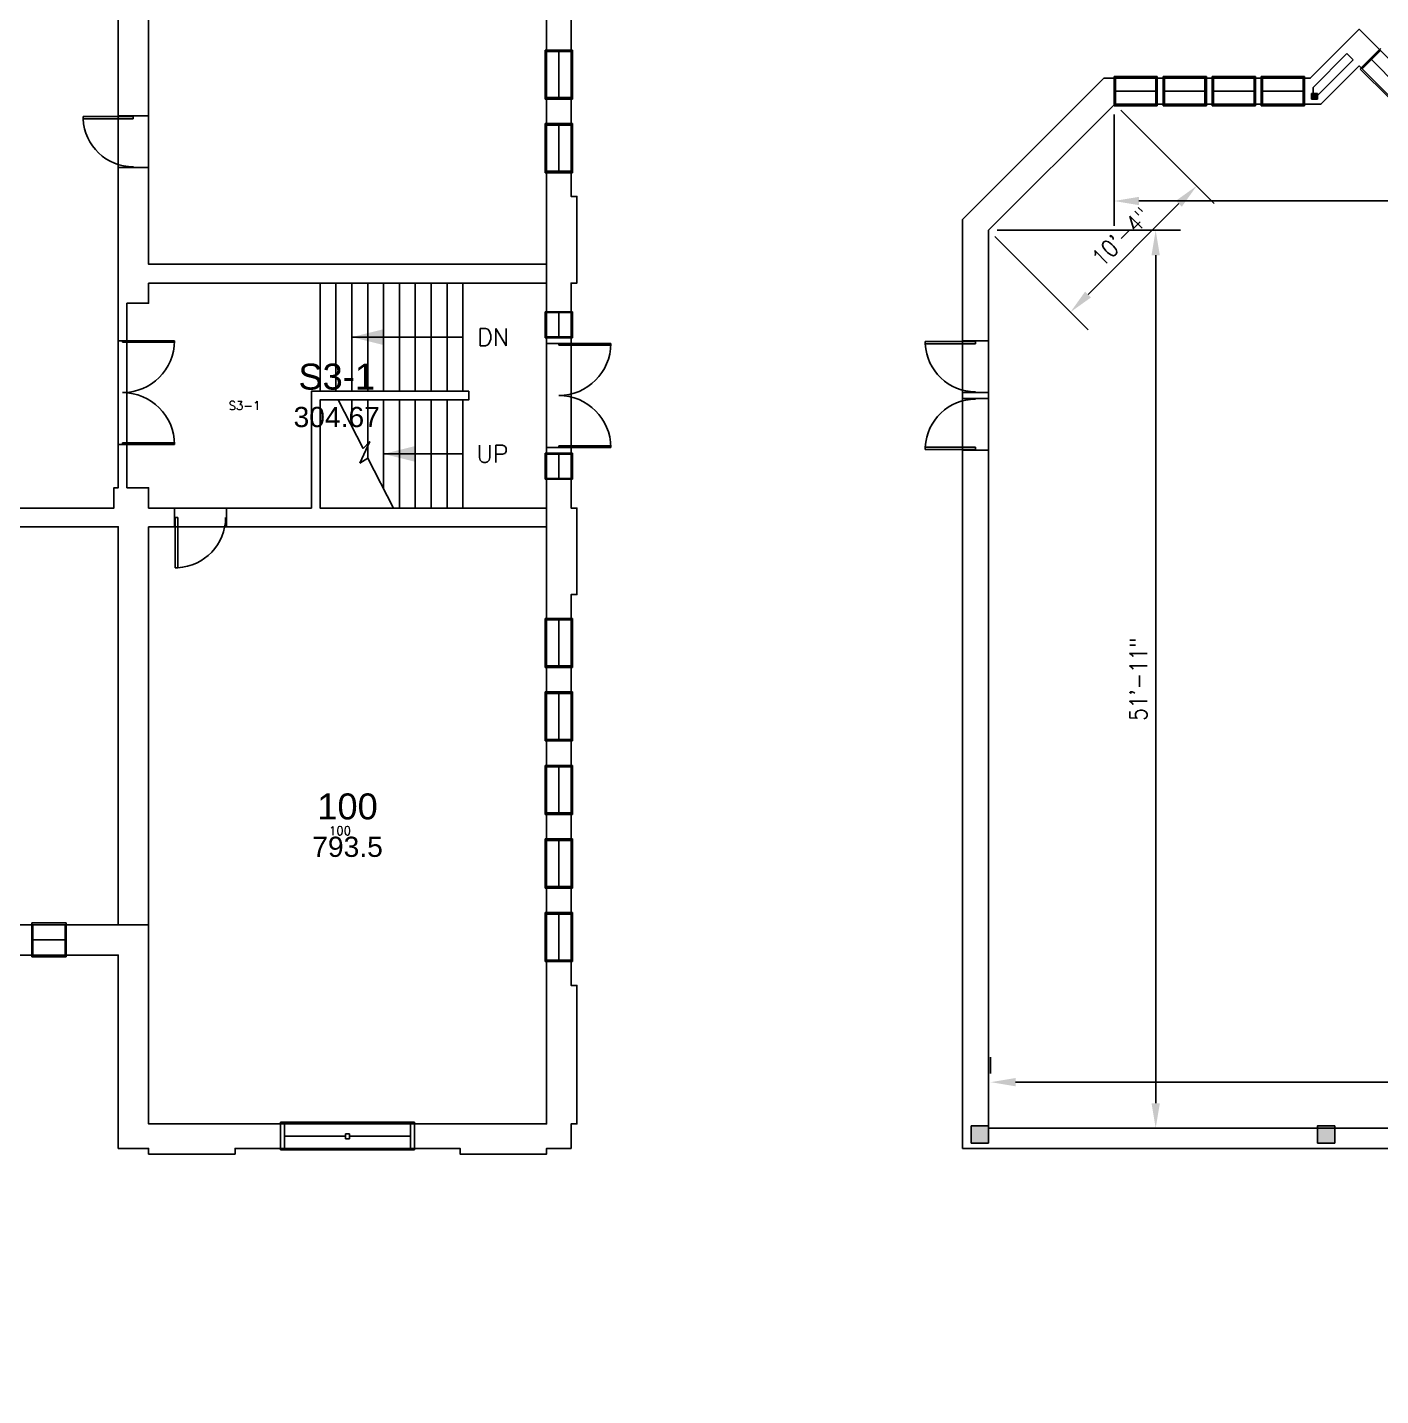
# Model space of a CAD drawing. Header units: inches. Extents: x -2145 to 3863, y -18090 to 4650.
# Drawn here: x -51 to 887, y -18008 to -17059 of the extents above; entities that cross this region are included whole.
import ezdxf
from ezdxf.enums import TextEntityAlignment as Align

# ---------------------------------------------------------------- set-up
doc = ezdxf.new("R2010")
doc.units = ezdxf.units.IN
doc.header["$LTSCALE"] = 48
doc.header["$MEASUREMENT"] = 0
doc.layers.get('Defpoints').update_dxf_attribs({"linetype": 'CONTINUOUS'})
for name, color, linetype in [('A-COLS', 1, 'CONTINUOUS'), ('A-COLS-GRID', 41, 'CONTINUOUS'), ('A-DOOR', 30, 'CONTINUOUS'), ('A-FLOR-STRS', 30, 'CONTINUOUS'), ('A-ROOF', 1, 'CONTINUOUS'), ('A-WALLS', 1, 'CONTINUOUS'), ('A-WIN', 30, 'CONTINUOUS'), ('CAFM_BLDG_OTLN', 41, 'CONTINUOUS'), ('CAFM_Gross', 200, 'CONTINUOUS'), ('CAFM_ID', 8, 'CONTINUOUS'), ('CAFM_MeasuredGross', 50, 'CONTINUOUS'), ('CAFM_SPACE', 5, 'CONTINUOUS'), ('CAFM_Space_Label', 7, 'CONTINUOUS'), ('CAFM_SPACE_OLD', 7, 'CONTINUOUS'), ('DIM', 7, 'CONTINUOUS')]:
    doc.layers.add(name, color=color, linetype=linetype)
doc.styles.add('AISD-Dim', font='txt.shx', dxfattribs={"width": 0.85})
doc.styles.add('CAFM-TXT', font='txt.shx', dxfattribs={"height": 6})
doc.styles.add('ROMANS', font='ROMANS.shx')
doc.dimstyles.get("Standard").update_dxf_attribs({"dimtxt": 0.18, "dimasz": 0.18, "dimexe": 0.18, "dimexo": 0.0625, "dimgap": 0.09, "dimtad": 0, "dimtih": 1, "dimtoh": 1, "dimdec": 4, "dimzin": 0, "dimdsep": 46, "dimtxsty": 'STANDARD', "dimcen": 0.09, "dimadec": 0, "dimazin": 0, "dimtfac": 1, "dimtdec": 4, "dimtofl": 0, "dimtmove": 0, "dimatfit": 3, "dimfxl": 1, "dimtolj": 1, "dimtzin": 0, "dimarcsym": 0})

# ---------------------------------------------------------------- blocks, each defined once
blk = doc.blocks.new('*D78')
at = {"layer": 'Defpoints', "color": 0, "transparency": 16777216}
for p in [(703.07, -17112.47), (759.81, -17169.22), (615.6, -17199.92)]:
    blk.add_point(p, dxfattribs=at)
at = {"layer": 'DIM', "color": 140, "lineweight": -2, "transparency": 16777216}
for p, q in [((707.31, -17116.71), (772.03, -17181.44)), ((684.57, -17244.46), (747.59, -17181.44)), ((619.84, -17204.16), (684.56, -17268.9))]:
    blk.add_line(p, q, dxfattribs=at)
at = {"layer": 'DIM', "color": 140, "transparency": 16777216}
for points in [[(745.56, -17179.4), (749.63, -17183.48), (759.81, -17169.22)], [(682.53, -17242.42), (686.6, -17246.5), (672.35, -17256.68)]]:
    blk.add_solid(points, dxfattribs=at)
at = {"layer": 'DIM', "color": 50, "transparency": 16777216, "insert": (707.6, -17204.46), "char_height": 12, "attachment_point": 5, "rotation": 44.99577, "style": 'AISD-Dim'}
blk.add_mtext('\\A1;10\'-4"', dxfattribs=at)
blk = doc.blocks.new('*D79')
at = {"layer": 'Defpoints', "color": 0, "transparency": 16777216}
for p in [(702.6, -17113.59), (1565.93, -17112.47), (1565.93, -17179.6)]:
    blk.add_point(p, dxfattribs=at)
at = {"layer": 'DIM', "color": 140, "lineweight": -2, "transparency": 16777216}
for p, q in [((702.6, -17119.59), (702.6, -17196.88)), ((1565.93, -17118.47), (1565.93, -17196.88)), ((719.88, -17179.6), (1548.65, -17179.6))]:
    blk.add_line(p, q, dxfattribs=at)
at = {"layer": 'DIM', "color": 140, "transparency": 16777216}
for points in [[(719.88, -17176.72), (719.88, -17182.48), (702.6, -17179.6)], [(1548.65, -17176.72), (1548.65, -17182.48), (1565.93, -17179.6)]]:
    blk.add_solid(points, dxfattribs=at)
at = {"layer": 'DIM', "color": 50, "transparency": 16777216, "insert": (1134.26, -17167.6), "char_height": 12, "attachment_point": 5, "style": 'AISD-Dim'}
blk.add_mtext('\\A1;71\'-11"', dxfattribs=at)
blk = doc.blocks.new('*D82')
at = {"layer": 'Defpoints', "color": 0, "transparency": 16777216}
for p in [(617.03, -17790.56), (617.03, -17790.56), (1325.08, -17790.56)]:
    blk.add_point(p, dxfattribs=at)
at = {"layer": 'DIM', "color": 140, "lineweight": -2, "transparency": 16777216}
for p, q in [((617.03, -17784.56), (617.03, -17773.28)), ((1325.08, -17784.56), (1325.08, -17773.28)), ((1307.8, -17790.56), (634.31, -17790.56))]:
    blk.add_line(p, q, dxfattribs=at)
at = {"layer": 'DIM', "color": 140, "transparency": 16777216}
for points in [[(634.31, -17787.68), (634.31, -17793.44), (617.03, -17790.56)], [(1307.8, -17787.68), (1307.8, -17793.44), (1325.08, -17790.56)]]:
    blk.add_solid(points, dxfattribs=at)
at = {"layer": 'DIM', "color": 50, "transparency": 16777216, "insert": (971.05, -17778.56), "char_height": 12, "attachment_point": 5, "style": 'AISD-Dim'}
blk.add_mtext("\\A1;59'", dxfattribs=at)
blk = doc.blocks.new('*D83')
at = {"layer": 'Defpoints', "color": 0, "transparency": 16777216}
for p in [(615.6, -17199.92), (615.6, -17822.47), (731.47, -17822.47)]:
    blk.add_point(p, dxfattribs=at)
at = {"layer": 'DIM', "color": 140, "lineweight": -2, "transparency": 16777216}
for p, q in [((621.6, -17199.92), (748.75, -17199.92)), ((731.47, -17217.2), (731.47, -17805.19)), ((621.6, -17822.47), (748.75, -17822.47))]:
    blk.add_line(p, q, dxfattribs=at)
at = {"layer": 'DIM', "color": 140, "transparency": 16777216}
for points in [[(728.59, -17217.2), (734.35, -17217.2), (731.47, -17199.92)], [(728.59, -17805.19), (734.35, -17805.19), (731.47, -17822.47)]]:
    blk.add_solid(points, dxfattribs=at)
at = {"layer": 'DIM', "color": 50, "transparency": 16777216, "insert": (719.47, -17511.19), "char_height": 12, "attachment_point": 5, "rotation": 90, "style": 'AISD-Dim'}
blk.add_mtext('\\A1;51\'-11"', dxfattribs=at)

msp = doc.modelspace()

# ---------------------------------------------------------------- linework, layer by layer
at = {"layer": 'A-COLS'}
for p, q in [((839.6, -17104.96), (843.6, -17104.96)), ((839.6, -17108.96), (839.6, -17104.96)), ((843.6, -17104.96), (843.6, -17108.96)), ((843.6, -17108.96), (839.6, -17108.96)), ((603.6, -17820.96), (615.6, -17820.96)), ((603.6, -17832.96), (603.6, -17820.96)), ((615.6, -17820.96), (615.6, -17832.96)), ((843.6, -17820.96), (855.6, -17820.96)), ((843.6, -17832.96), (843.6, -17820.96)), ((855.6, -17820.96), (855.6, -17832.96)), ((615.6, -17832.96), (603.6, -17832.96)), ((855.6, -17832.96), (843.6, -17832.96))]:
    msp.add_line(p, q, dxfattribs=at)
at = {"layer": 'A-COLS-GRID'}
for points in [[(839.6, -17104.96), (843.6, -17104.96), (839.6, -17108.96), (843.6, -17108.96)], [(603.6, -17820.96), (615.6, -17820.96), (603.6, -17832.96), (615.6, -17832.96)], [(843.6, -17820.96), (855.6, -17820.96), (843.6, -17832.96), (855.6, -17832.96)]]:
    msp.add_solid(points, dxfattribs=at)
at = {"layer": 'A-DOOR'}
for p, q in [((22.42, -17121.01), (-12.32, -17121.01)), ((-12.32, -17121.01), (-12.32, -17122.7)), ((-12.32, -17122.7), (22.42, -17122.7)), ((22.42, -17122.7), (22.42, -17121.01)), ((15.1, -17277.59), (15.1, -17276.47)), ((15.1, -17276.47), (51.1, -17276.47)), ((51.1, -17277.59), (15.1, -17277.59)), ((51.1, -17276.47), (51.1, -17277.59)), ((317.6, -17279.59), (317.6, -17278.47)), ((317.6, -17278.47), (353.6, -17278.47)), ((353.6, -17279.59), (317.6, -17279.59)), ((353.6, -17278.47), (353.6, -17279.59)), ((606.42, -17277.01), (571.68, -17277.01)), ((571.68, -17277.01), (571.68, -17278.7)), ((571.68, -17278.7), (606.42, -17278.7)), ((606.42, -17278.7), (606.42, -17277.01)), ((51.1, -17347.34), (15.1, -17347.34)), ((15.1, -17347.34), (15.1, -17348.47)), ((15.1, -17348.47), (51.1, -17348.47)), ((51.1, -17348.47), (51.1, -17347.34)), ((353.6, -17349.34), (317.6, -17349.34)), ((317.6, -17349.34), (317.6, -17350.47)), ((317.6, -17350.47), (353.6, -17350.47)), ((353.6, -17350.47), (353.6, -17349.34)), ((571.68, -17350.23), (606.42, -17350.23)), ((571.68, -17351.93), (571.68, -17350.23)), ((606.42, -17350.23), (606.42, -17351.93)), ((606.42, -17351.93), (571.68, -17351.93)), ((53.34, -17399.14), (51.64, -17399.14)), ((51.64, -17399.14), (51.64, -17433.89)), ((53.34, -17433.89), (53.34, -17399.14)), ((51.64, -17433.89), (53.34, -17433.89))]:
    msp.add_line(p, q, dxfattribs=at)
at = {"layer": 'A-DOOR', "extrusion": (0, 0, -1)}
for centre, start_param, end_param in [((22.6, -17121.01), 2.356194, 3.878418), ((606.6, -17277.01), 2.356194, 3.878418), ((51.64, -17398.97), 0.785398, 2.307622)]:
    msp.add_ellipse(centre, major_axis=(24.69, 24.69), ratio=1, start_param=start_param, end_param=end_param, dxfattribs=at)
at = {"layer": 'A-DOOR'}
for centre, major_axis, start_param, end_param in [((15.1, -17276.47), (25.46, 25.46), 3.926991, 5.497787), ((317.6, -17278.47), (25.46, 25.46), 3.926991, 5.497787), ((15.1, -17348.47), (-25.46, 25.46), 3.926991, 5.497787), ((317.6, -17350.47), (-25.46, 25.46), 3.926991, 5.497787), ((606.6, -17351.93), (-24.69, 24.69), -0.785398, 0.736825)]:
    msp.add_ellipse(centre, major_axis=major_axis, ratio=1, start_param=start_param, end_param=end_param, dxfattribs=at)
at = {"layer": 'A-FLOR-STRS'}
for p, q in [((152.1, -17311.47), (152.1, -17236.47)), ((163.1, -17311.47), (163.1, -17236.47)), ((174.1, -17236.47), (174.1, -17311.47)), ((185.1, -17236.47), (185.1, -17311.47)), ((196.1, -17236.47), (196.1, -17311.47)), ((207.1, -17236.47), (207.1, -17311.47)), ((218.1, -17236.47), (218.1, -17311.47)), ((229.1, -17236.47), (229.1, -17311.47)), ((240.1, -17236.47), (240.1, -17311.47)), ((251.1, -17236.47), (251.1, -17311.47)), ((174.1, -17273.97), (251.1, -17273.97)), ((181.85, -17351.16), (164.61, -17317.47)), ((174.1, -17317.47), (174.1, -17336.02)), ((185.1, -17317.47), (185.1, -17347.91)), ((196.1, -17317.47), (196.1, -17379.02)), ((207.1, -17317.47), (207.1, -17392.47)), ((218.1, -17317.47), (218.1, -17392.47)), ((229.1, -17317.47), (229.1, -17392.47)), ((240.1, -17317.47), (240.1, -17392.47)), ((251.1, -17317.47), (251.1, -17392.47)), ((186.54, -17346.47), (179.54, -17361.47)), ((181.85, -17351.16), (186.54, -17346.47)), ((185.1, -17349.56), (185.1, -17358.38)), ((179.54, -17361.47), (185.28, -17357.88)), ((202.98, -17392.47), (185.28, -17357.88)), ((196.1, -17354.97), (251.1, -17354.97))]:
    msp.add_line(p, q, dxfattribs=at)
for points in [[(174.1, -17273.97), (195.7, -17279.37), (195.7, -17268.57)], [(196.1, -17354.97), (217.7, -17360.37), (217.7, -17349.57)]]:
    msp.add_solid(points, dxfattribs=at)
at = {"layer": 'A-ROOF'}
for p, q in [((326.1, -16905.47), (326.1, -17176.47)), ((326.1, -17176.47), (330.1, -17176.47)), ((330.1, -17176.47), (330.1, -17236.47)), ((330.1, -17236.47), (326.1, -17236.47)), ((326.1, -17236.47), (326.1, -17392.47)), ((326.1, -17392.47), (330.1, -17392.47)), ((330.1, -17392.47), (330.1, -17452.47)), ((330.1, -17452.47), (326.1, -17452.47)), ((326.1, -17452.47), (326.1, -17706.97)), ((12.1, -17702.47), (-83.9, -17702.47)), ((12.1, -17836.47), (12.1, -17702.47)), ((326.1, -17706.97), (326.1, -17723.47)), ((326.1, -17723.47), (330.1, -17723.47)), ((330.1, -17723.47), (330.1, -17819.47)), ((330.1, -17819.47), (326.1, -17819.47)), ((326.1, -17819.47), (326.1, -17836.47)), ((33.1, -17836.47), (12.1, -17836.47)), ((33.1, -17840.47), (33.1, -17836.47)), ((93.1, -17840.47), (33.1, -17840.47)), ((249.1, -17836.47), (93.1, -17836.47)), ((93.1, -17836.47), (93.1, -17840.47)), ((249.1, -17840.47), (249.1, -17836.47)), ((309.1, -17840.47), (249.1, -17840.47)), ((326.1, -17836.47), (309.1, -17836.47)), ((309.1, -17836.47), (309.1, -17840.47))]:
    msp.add_line(p, q, dxfattribs=at)
for points in [[(597.6, -17277.01), (597.6, -17192.47), (695.6, -17094.47), (838.6, -17094.47), (872.6, -17060.47), (906.6, -17094.47), (1078.6, -17094.47), (1112.6, -17060.47), (1146.6, -17094.47), (1318.6, -17094.47), (1352.6, -17060.47), (1386.6, -17094.47), (1558.6, -17094.47), (1797.84, -16860.9), (1973.53, -17037.33), (1986.29, -17024.63), (2473.59, -17513.98), (1979.65, -18007.92), (1495.57, -18007.92), (1324.84, -17836.47), (597.6, -17836.47), (597.6, -17351.93)], [(597.6, -17316.47), (597.6, -17312.47)]]:
    msp.add_lwpolyline(points, dxfattribs=at)
at = {"layer": 'A-WALLS'}
for p, q in [((33.1, -16809.47), (33.1, -17120.47)), ((12.1, -16930.47), (12.1, -17120.47)), ((309.1, -17057.97), (309.1, -17074.97)), ((326.1, -17057.97), (326.1, -17074.97)), ((872.6, -17060.47), (838.6, -17094.47)), ((872.6, -17060.47), (886.74, -17074.61)), ((309.1, -17074.97), (326.1, -17074.97)), ((874.01, -17087.34), (886.74, -17074.61)), ((864.11, -17077.44), (840.6, -17100.95)), ((868.36, -17081.68), (843.57, -17106.47)), ((872.6, -17085.92), (846.05, -17112.47)), ((868.36, -17081.68), (864.11, -17077.44)), ((872.6, -17085.92), (874.01, -17087.34)), ((695.6, -17094.47), (597.6, -17192.47)), ((695.6, -17094.47), (702.6, -17094.47)), ((702.6, -17112.47), (702.6, -17094.47)), ((736.6, -17094.47), (732.6, -17094.47)), ((732.6, -17112.47), (732.6, -17094.47)), ((736.6, -17094.47), (736.6, -17112.47)), ((770.6, -17094.47), (766.6, -17094.47)), ((766.6, -17094.47), (766.6, -17112.47)), ((770.6, -17112.47), (770.6, -17094.47)), ((804.6, -17094.47), (800.6, -17094.47)), ((800.6, -17112.47), (800.6, -17094.47)), ((804.6, -17094.47), (804.6, -17112.47)), ((838.6, -17094.47), (834.6, -17094.47)), ((834.6, -17094.47), (834.6, -17112.47)), ((840.6, -17100.95), (840.6, -17106.47)), ((309.1, -17108.97), (326.1, -17108.97)), ((309.1, -17108.97), (309.1, -17125.97)), ((326.1, -17108.97), (326.1, -17125.97)), ((703.05, -17112.47), (615.6, -17199.92)), ((736.6, -17112.47), (732.6, -17112.47)), ((770.6, -17112.47), (766.6, -17112.47)), ((804.6, -17112.47), (800.6, -17112.47)), ((846.05, -17112.47), (834.6, -17112.47)), ((843.57, -17106.47), (840.6, -17106.47)), ((12.1, -17120.47), (33.1, -17120.47)), ((326.1, -17125.97), (309.1, -17125.97)), ((12.1, -17276.47), (12.1, -17156.47)), ((12.1, -17156.47), (33.1, -17156.47)), ((33.1, -17223.47), (33.1, -17156.47)), ((309.1, -17223.47), (309.1, -17159.97)), ((326.1, -17159.97), (309.1, -17159.97)), ((326.1, -17176.47), (326.1, -17159.97)), ((326.1, -17176.47), (330.1, -17176.47)), ((330.1, -17176.47), (330.1, -17236.47)), ((33.1, -17223.47), (33.1, -17199.47)), ((597.6, -17192.47), (597.6, -17276.47)), ((615.6, -17199.92), (615.6, -17276.47)), ((309.1, -17223.47), (33.1, -17223.47)), ((309.1, -17236.47), (33.1, -17236.47)), ((33.1, -17236.47), (33.1, -17250.47)), ((309.1, -17236.47), (309.1, -17256.47)), ((326.1, -17236.47), (330.1, -17236.47)), ((326.1, -17236.47), (326.1, -17256.47)), ((33.1, -17250.47), (18.1, -17250.47)), ((18.1, -17250.47), (18.1, -17276.47)), ((326.1, -17256.47), (309.1, -17256.47)), ((326.1, -17274.47), (309.1, -17274.47)), ((309.1, -17274.47), (309.1, -17278.47)), ((326.1, -17274.47), (326.1, -17278.47)), ((18.1, -17276.47), (12.1, -17276.47)), ((326.1, -17278.47), (309.1, -17278.47)), ((615.6, -17276.47), (597.6, -17276.47)), ((255.1, -17311.47), (146.1, -17311.47)), ((146.1, -17392.47), (146.1, -17311.47)), ((255.1, -17311.47), (255.1, -17317.47)), ((615.6, -17312.47), (597.6, -17312.47)), ((597.6, -17312.47), (597.6, -17316.47)), ((615.6, -17312.47), (615.6, -17316.47)), ((255.1, -17317.47), (152.1, -17317.47)), ((152.1, -17317.47), (152.1, -17392.47)), ((615.6, -17316.47), (597.6, -17316.47)), ((18.1, -17348.47), (12.1, -17348.47)), ((12.1, -17378.47), (12.1, -17348.47)), ((18.1, -17378.47), (18.1, -17348.47)), ((309.1, -17354.47), (309.1, -17350.47)), ((326.1, -17350.47), (309.1, -17350.47)), ((326.1, -17354.47), (326.1, -17350.47)), ((309.1, -17354.47), (326.1, -17354.47)), ((615.6, -17352.47), (597.6, -17352.47)), ((597.6, -17836.47), (597.6, -17352.47)), ((597.6, -17352.47), (615.6, -17352.47)), ((615.6, -17822.47), (615.6, -17352.47)), ((9.1, -17392.47), (9.1, -17378.47)), ((9.1, -17378.47), (12.1, -17378.47)), ((18.1, -17378.47), (33.1, -17378.47)), ((33.1, -17392.47), (33.1, -17378.47)), ((309.1, -17392.47), (309.1, -17372.47)), ((309.1, -17372.47), (326.1, -17372.47)), ((326.1, -17392.47), (326.1, -17372.47)), ((9.1, -17392.47), (-305.9, -17392.47)), ((51.1, -17392.47), (33.1, -17392.47)), ((51.1, -17392.47), (51.1, -17405.47)), ((146.1, -17392.47), (87.1, -17392.47)), ((87.1, -17392.47), (87.1, -17405.47)), ((309.1, -17392.47), (152.1, -17392.47)), ((326.1, -17392.47), (330.1, -17392.47)), ((330.1, -17392.47), (330.1, -17452.47)), ((12.1, -17405.47), (-305.9, -17405.47)), ((12.1, -17681.47), (12.1, -17405.47)), ((33.1, -17405.47), (33.1, -17819.47)), ((33.1, -17698.47), (33.1, -17405.47)), ((33.1, -17405.47), (51.1, -17405.47)), ((309.1, -17405.47), (87.1, -17405.47)), ((309.1, -17405.47), (309.1, -17468.97)), ((326.1, -17452.47), (330.1, -17452.47)), ((326.1, -17452.47), (326.1, -17468.97)), ((326.1, -17468.97), (309.1, -17468.97)), ((309.1, -17502.97), (326.1, -17502.97)), ((309.1, -17502.97), (309.1, -17519.97)), ((326.1, -17502.97), (326.1, -17519.97)), ((326.1, -17519.97), (309.1, -17519.97)), ((326.1, -17553.97), (309.1, -17553.97)), ((309.1, -17553.97), (309.1, -17570.97)), ((326.1, -17553.97), (326.1, -17570.97)), ((309.1, -17570.97), (326.1, -17570.97)), ((309.1, -17604.97), (326.1, -17604.97)), ((309.1, -17604.97), (309.1, -17621.97)), ((326.1, -17604.97), (326.1, -17621.97)), ((326.1, -17621.97), (309.1, -17621.97)), ((326.1, -17655.97), (309.1, -17655.97)), ((309.1, -17655.97), (309.1, -17672.97)), ((326.1, -17655.97), (326.1, -17672.97)), ((309.1, -17672.97), (326.1, -17672.97)), ((-47.9, -17681.47), (-121.15, -17681.47)), ((-47.9, -17702.47), (-47.9, -17681.47)), ((12.1, -17681.47), (-23.9, -17681.47)), ((-23.9, -17702.47), (-23.9, -17681.47)), ((-83.9, -17702.47), (-47.9, -17702.47)), ((12.1, -17702.47), (-23.9, -17702.47)), ((12.1, -17702.47), (12.1, -17836.47)), ((309.1, -17819.47), (309.1, -17706.97)), ((309.1, -17706.97), (326.1, -17706.97)), ((326.1, -17723.47), (326.1, -17706.97)), ((326.1, -17723.47), (330.1, -17723.47)), ((330.1, -17723.47), (330.1, -17819.47)), ((33.1, -17819.47), (124.6, -17819.47)), ((124.6, -17836.47), (124.6, -17819.47)), ((309.1, -17819.47), (217.6, -17819.47)), ((217.6, -17836.47), (217.6, -17819.47)), ((326.1, -17819.47), (330.1, -17819.47)), ((326.1, -17819.47), (326.1, -17836.47)), ((1323.65, -17822.47), (615.6, -17822.47)), ((12.1, -17836.47), (33.1, -17836.47)), ((33.1, -17836.47), (33.1, -17840.47)), ((33.1, -17840.47), (93.1, -17840.47)), ((93.1, -17836.47), (93.1, -17840.47)), ((93.1, -17836.47), (124.6, -17836.47)), ((249.1, -17836.47), (217.6, -17836.47)), ((249.1, -17836.47), (249.1, -17840.47)), ((249.1, -17840.47), (309.1, -17840.47)), ((309.1, -17836.47), (309.1, -17840.47)), ((309.1, -17836.47), (326.1, -17836.47)), ((1324.84, -17836.47), (597.6, -17836.47))]:
    msp.add_line(p, q, dxfattribs=at)
at = {"layer": 'A-WIN'}
for p, q in [((327.16, -17074.97), (308.04, -17074.97)), ((308.04, -17074.97), (308.04, -17108.97)), ((309.1, -17074.97), (309.1, -17076.03)), ((309.1, -17076.03), (326.1, -17076.03)), ((317.6, -17076.03), (317.6, -17107.9)), ((326.1, -17074.97), (326.1, -17076.03)), ((327.16, -17108.97), (327.16, -17074.97)), ((887.54, -17073.81), (873.22, -17088.13)), ((874.63, -17087.95), (887.36, -17075.23)), ((886.74, -17074.61), (887.36, -17075.23)), ((881, -17081.59), (899.56, -17100.15)), ((732.6, -17093.34), (702.6, -17093.34)), ((702.6, -17093.34), (702.6, -17113.59)), ((702.6, -17094.47), (703.54, -17094.47)), ((703.54, -17112.47), (703.54, -17094.47)), ((732.6, -17094.47), (731.66, -17094.47)), ((731.66, -17094.47), (731.66, -17112.47)), ((732.6, -17113.59), (732.6, -17093.34)), ((766.6, -17093.34), (736.6, -17093.34)), ((736.6, -17093.34), (736.6, -17113.59)), ((736.6, -17094.47), (737.54, -17094.47)), ((737.54, -17112.47), (737.54, -17094.47)), ((766.6, -17094.47), (765.66, -17094.47)), ((765.66, -17094.47), (765.66, -17112.47)), ((766.6, -17113.59), (766.6, -17093.34)), ((800.6, -17093.34), (770.6, -17093.34)), ((770.6, -17093.34), (770.6, -17113.59)), ((770.6, -17094.47), (771.54, -17094.47)), ((771.54, -17112.47), (771.54, -17094.47)), ((800.6, -17094.47), (799.66, -17094.47)), ((799.66, -17094.47), (799.66, -17112.47)), ((800.6, -17113.59), (800.6, -17093.34)), ((834.6, -17093.34), (804.6, -17093.34)), ((804.6, -17093.34), (804.6, -17113.59)), ((804.6, -17094.47), (805.54, -17094.47)), ((805.54, -17112.47), (805.54, -17094.47)), ((834.6, -17094.47), (833.66, -17094.47)), ((833.66, -17094.47), (833.66, -17112.47)), ((834.6, -17113.59), (834.6, -17093.34)), ((873.22, -17088.13), (893.02, -17107.93)), ((874.01, -17087.34), (874.63, -17087.95)), ((731.66, -17103.47), (703.54, -17103.47)), ((765.66, -17103.47), (737.54, -17103.47)), ((799.66, -17103.47), (771.54, -17103.47)), ((833.66, -17103.47), (805.54, -17103.47)), ((308.04, -17108.97), (327.16, -17108.97)), ((309.1, -17108.97), (309.1, -17107.9)), ((326.1, -17107.9), (309.1, -17107.9)), ((326.1, -17108.97), (326.1, -17107.9)), ((702.6, -17112.47), (703.54, -17112.47)), ((702.6, -17113.59), (732.6, -17113.59)), ((732.6, -17112.47), (731.66, -17112.47)), ((736.6, -17112.47), (737.54, -17112.47)), ((736.6, -17113.59), (766.6, -17113.59)), ((766.6, -17112.47), (765.66, -17112.47)), ((770.6, -17112.47), (771.54, -17112.47)), ((770.6, -17113.59), (800.6, -17113.59)), ((800.6, -17112.47), (799.66, -17112.47)), ((804.6, -17112.47), (805.54, -17112.47)), ((804.6, -17113.59), (834.6, -17113.59)), ((834.6, -17112.47), (833.66, -17112.47)), ((327.16, -17125.97), (308.04, -17125.97)), ((308.04, -17125.97), (308.04, -17159.97)), ((309.1, -17125.97), (309.1, -17127.03)), ((309.1, -17127.03), (326.1, -17127.03)), ((317.6, -17127.03), (317.6, -17158.9)), ((326.1, -17125.97), (326.1, -17127.03)), ((327.16, -17159.97), (327.16, -17125.97)), ((308.04, -17159.97), (327.16, -17159.97)), ((309.1, -17159.97), (309.1, -17158.9)), ((326.1, -17158.9), (309.1, -17158.9)), ((326.1, -17159.97), (326.1, -17158.9)), ((327.16, -17256.47), (308.04, -17256.47)), ((308.04, -17256.47), (308.04, -17274.47)), ((309.1, -17256.47), (309.1, -17257.03)), ((326.1, -17256.47), (326.1, -17257.03)), ((327.16, -17274.47), (327.16, -17256.47)), ((309.1, -17257.03), (326.1, -17257.03)), ((317.6, -17257.03), (317.6, -17273.9)), ((308.04, -17274.47), (327.16, -17274.47)), ((309.1, -17274.47), (309.1, -17273.9)), ((326.1, -17273.9), (309.1, -17273.9)), ((326.1, -17274.47), (326.1, -17273.9)), ((308.04, -17372.47), (308.04, -17354.47)), ((308.04, -17354.47), (327.16, -17354.47)), ((309.1, -17354.47), (309.1, -17355.03)), ((326.1, -17355.03), (309.1, -17355.03)), ((317.6, -17371.9), (317.6, -17355.03)), ((326.1, -17354.47), (326.1, -17355.03)), ((327.16, -17354.47), (327.16, -17372.47)), ((327.16, -17372.47), (308.04, -17372.47)), ((309.1, -17372.47), (309.1, -17371.9)), ((309.1, -17371.9), (326.1, -17371.9)), ((326.1, -17372.47), (326.1, -17371.9)), ((327.16, -17468.97), (308.04, -17468.97)), ((308.04, -17468.97), (308.04, -17502.97)), ((309.1, -17468.97), (309.1, -17470.03)), ((309.1, -17470.03), (326.1, -17470.03)), ((317.6, -17470.03), (317.6, -17501.9)), ((326.1, -17468.97), (326.1, -17470.03)), ((327.16, -17502.97), (327.16, -17468.97)), ((308.04, -17502.97), (327.16, -17502.97)), ((309.1, -17502.97), (309.1, -17501.9)), ((326.1, -17501.9), (309.1, -17501.9)), ((326.1, -17502.97), (326.1, -17501.9)), ((327.16, -17519.97), (308.04, -17519.97)), ((308.04, -17519.97), (308.04, -17553.97)), ((309.1, -17519.97), (309.1, -17521.03)), ((309.1, -17521.03), (326.1, -17521.03)), ((317.6, -17521.03), (317.6, -17552.9)), ((326.1, -17519.97), (326.1, -17521.03)), ((327.16, -17553.97), (327.16, -17519.97)), ((308.04, -17553.97), (327.16, -17553.97)), ((309.1, -17553.97), (309.1, -17552.9)), ((326.1, -17552.9), (309.1, -17552.9)), ((326.1, -17553.97), (326.1, -17552.9)), ((327.16, -17570.97), (308.04, -17570.97)), ((308.04, -17570.97), (308.04, -17604.97)), ((309.1, -17570.97), (309.1, -17572.03)), ((309.1, -17572.03), (326.1, -17572.03)), ((317.6, -17572.03), (317.6, -17603.9)), ((326.1, -17570.97), (326.1, -17572.03)), ((327.16, -17604.97), (327.16, -17570.97)), ((308.04, -17604.97), (327.16, -17604.97)), ((309.1, -17604.97), (309.1, -17603.9)), ((326.1, -17603.9), (309.1, -17603.9)), ((326.1, -17604.97), (326.1, -17603.9)), ((327.16, -17621.97), (308.04, -17621.97)), ((308.04, -17621.97), (308.04, -17655.97)), ((309.1, -17621.97), (309.1, -17623.03)), ((309.1, -17623.03), (326.1, -17623.03)), ((317.6, -17623.03), (317.6, -17654.9)), ((326.1, -17621.97), (326.1, -17623.03)), ((327.16, -17655.97), (327.16, -17621.97)), ((309.1, -17655.97), (309.1, -17654.9)), ((326.1, -17654.9), (309.1, -17654.9)), ((326.1, -17655.97), (326.1, -17654.9)), ((308.04, -17655.97), (327.16, -17655.97)), ((327.16, -17672.97), (308.04, -17672.97)), ((308.04, -17672.97), (308.04, -17706.97)), ((309.1, -17672.97), (309.1, -17674.03)), ((309.1, -17674.03), (326.1, -17674.03)), ((317.6, -17674.03), (317.6, -17705.9)), ((326.1, -17672.97), (326.1, -17674.03)), ((327.16, -17706.97), (327.16, -17672.97)), ((-47.9, -17703.78), (-47.9, -17680.15)), ((-47.9, -17680.15), (-23.9, -17680.15)), ((-47.9, -17681.47), (-47.15, -17681.47)), ((-47.15, -17681.47), (-47.15, -17702.47)), ((-23.9, -17681.47), (-24.65, -17681.47)), ((-24.65, -17702.47), (-24.65, -17681.47)), ((-23.9, -17680.15), (-23.9, -17703.78)), ((-24.65, -17691.97), (-47.15, -17691.97)), ((-47.9, -17702.47), (-47.15, -17702.47)), ((-23.9, -17702.47), (-24.65, -17702.47)), ((-23.9, -17703.78), (-47.9, -17703.78)), ((308.04, -17706.97), (327.16, -17706.97)), ((309.1, -17706.97), (309.1, -17705.9)), ((326.1, -17705.9), (309.1, -17705.9)), ((326.1, -17706.97), (326.1, -17705.9)), ((124.6, -17837.53), (124.6, -17818.4)), ((124.6, -17818.4), (217.6, -17818.4)), ((124.6, -17819.47), (127.5, -17819.47)), ((127.5, -17819.47), (127.5, -17836.47)), ((217.6, -17819.47), (214.69, -17819.47)), ((214.69, -17836.47), (214.69, -17819.47)), ((217.6, -17818.4), (217.6, -17837.53)), ((169.65, -17827.97), (127.5, -17827.97)), ((169.65, -17829.82), (169.65, -17826.37)), ((172.55, -17826.37), (169.65, -17826.37)), ((172.55, -17829.82), (169.65, -17829.82)), ((172.55, -17826.37), (172.55, -17829.82)), ((214.69, -17827.97), (172.55, -17827.97)), ((124.6, -17836.47), (127.5, -17836.47)), ((217.6, -17837.53), (124.6, -17837.53)), ((217.6, -17836.47), (214.69, -17836.47))]:
    msp.add_line(p, q, dxfattribs=at)
at = {"layer": 'CAFM_BLDG_OTLN'}
for p, q in [((326.1, -16905.47), (326.1, -17176.47)), ((326.1, -17176.47), (330.1, -17176.47)), ((330.1, -17176.47), (330.1, -17236.47)), ((330.1, -17236.47), (326.1, -17236.47)), ((326.1, -17236.47), (326.1, -17392.47)), ((326.1, -17392.47), (330.1, -17392.47)), ((330.1, -17392.47), (330.1, -17452.47)), ((330.1, -17452.47), (326.1, -17452.47)), ((326.1, -17452.47), (326.1, -17723.47)), ((12.1, -17702.47), (-83.9, -17702.47)), ((12.1, -17836.47), (12.1, -17702.47)), ((326.1, -17723.47), (330.1, -17723.47)), ((330.1, -17723.47), (330.1, -17819.47)), ((330.1, -17819.47), (326.1, -17819.47)), ((326.1, -17819.47), (326.1, -17836.47)), ((33.1, -17836.47), (12.1, -17836.47)), ((33.1, -17840.47), (33.1, -17836.47)), ((93.1, -17840.47), (33.1, -17840.47)), ((249.1, -17836.47), (93.1, -17836.47)), ((93.1, -17836.47), (93.1, -17840.47)), ((249.1, -17840.47), (249.1, -17836.47)), ((309.1, -17840.47), (249.1, -17840.47)), ((326.1, -17836.47), (309.1, -17836.47)), ((309.1, -17836.47), (309.1, -17840.47))]:
    msp.add_line(p, q, dxfattribs=at)
for points in [[(326.1, -16905.47), (326.1, -17176.47), (330.1, -17176.47), (330.1, -17236.47), (326.1, -17236.47), (326.1, -17392.47), (330.1, -17392.47), (330.1, -17452.47), (326.1, -17452.47), (326.1, -17723.47), (330.1, -17723.47), (330.1, -17819.47), (326.1, -17819.47), (326.1, -17836.47), (309.1, -17836.47), (309.1, -17840.47), (249.1, -17840.47), (249.1, -17836.47), (93.1, -17836.47), (93.1, -17840.47), (33.1, -17840.47), (33.1, -17836.47), (12.1, -17836.47), (12.1, -17702.47), (-83.9, -17702.47)], [(-83.9, -17702.47), (12.1, -17702.47), (12.1, -17836.47), (33.1, -17836.47), (33.1, -17840.47), (93.1, -17840.47), (93.1, -17836.47), (249.1, -17836.47), (249.1, -17840.47), (309.1, -17840.47), (309.1, -17836.47), (326.1, -17836.47), (326.1, -17819.47), (330.1, -17819.47), (330.1, -17723.47), (326.1, -17723.47), (326.1, -17452.47), (330.1, -17452.47), (330.1, -17392.47), (326.1, -17392.47), (326.1, -17236.47), (330.1, -17236.47), (330.1, -17176.47), (326.1, -17176.47), (326.1, -16905.47)], [(326.1, -16905.47), (326.1, -17176.47), (330.1, -17176.47), (330.1, -17236.47), (326.1, -17236.47), (326.1, -17392.47), (330.1, -17392.47), (330.1, -17452.47), (326.1, -17452.47), (326.1, -17723.47), (330.1, -17723.47), (330.1, -17819.47), (326.1, -17819.47), (326.1, -17836.47), (309.1, -17836.47), (309.1, -17840.47), (249.1, -17840.47), (249.1, -17836.47), (93.1, -17836.47), (93.1, -17840.47), (33.1, -17840.47), (33.1, -17836.47), (12.1, -17836.47), (12.1, -17702.47), (-83.9, -17702.47)], [(-83.9, -17702.47), (12.1, -17702.47), (12.1, -17836.47), (33.1, -17836.47), (33.1, -17840.47), (93.1, -17840.47), (93.1, -17836.47), (249.1, -17836.47), (249.1, -17840.47), (309.1, -17840.47), (309.1, -17836.47), (326.1, -17836.47), (326.1, -17819.47), (330.1, -17819.47), (330.1, -17723.47), (326.1, -17723.47), (326.1, -17452.47), (330.1, -17452.47), (330.1, -17392.47), (326.1, -17392.47), (326.1, -17236.47), (330.1, -17236.47), (330.1, -17176.47), (326.1, -17176.47), (326.1, -16905.47)], [(326.1, -16905.47), (326.1, -17176.47), (330.1, -17176.47), (330.1, -17236.47), (326.1, -17236.47), (326.1, -17392.47), (330.1, -17392.47), (330.1, -17452.47), (326.1, -17452.47), (326.1, -17723.47), (330.1, -17723.47), (330.1, -17819.47), (326.1, -17819.47), (326.1, -17836.47), (309.1, -17836.47), (309.1, -17840.47), (249.1, -17840.47), (249.1, -17836.47), (93.1, -17836.47), (93.1, -17840.47), (33.1, -17840.47), (33.1, -17836.47), (12.1, -17836.47), (12.1, -17702.47), (-83.9, -17702.47)], [(-83.9, -17702.47), (12.1, -17702.47), (12.1, -17836.47), (33.1, -17836.47), (33.1, -17840.47), (93.1, -17840.47), (93.1, -17836.47), (249.1, -17836.47), (249.1, -17840.47), (309.1, -17840.47), (309.1, -17836.47), (326.1, -17836.47), (326.1, -17819.47), (330.1, -17819.47), (330.1, -17723.47), (326.1, -17723.47), (326.1, -17452.47), (330.1, -17452.47), (330.1, -17392.47), (326.1, -17392.47), (326.1, -17236.47), (330.1, -17236.47), (330.1, -17176.47), (326.1, -17176.47), (326.1, -16905.47)], [(906.54, -17094.41), (872.6, -17060.47), (838.6, -17094.47), (695.6, -17094.47), (597.6, -17192.47), (597.6, -17836.47), (1324.84, -17836.47)], [(906.54, -17094.41), (872.6, -17060.47), (838.6, -17094.47), (695.6, -17094.47), (597.6, -17192.47), (597.6, -17836.47), (1324.84, -17836.47)], [(906.54, -17094.41), (872.6, -17060.47), (838.6, -17094.47), (695.6, -17094.47), (597.6, -17192.47), (597.6, -17836.47), (1324.84, -17836.47)]]:
    msp.add_lwpolyline(points, dxfattribs=at)
at = {"layer": 'CAFM_Gross'}
for points in [[(-83.9, -17702.47), (12.1, -17702.47), (12.1, -17836.47), (33.1, -17836.47), (33.1, -17840.47), (93.1, -17840.47), (93.1, -17836.47), (249.1, -17836.47), (249.1, -17840.47), (309.1, -17840.47), (309.1, -17836.47), (326.1, -17836.47), (326.1, -17819.47), (330.1, -17819.47), (330.1, -17723.47), (326.1, -17723.47), (326.1, -17452.47), (330.1, -17452.47), (330.1, -17392.47), (326.1, -17392.47), (326.1, -17236.47), (330.1, -17236.47), (330.1, -17176.47), (326.1, -17176.47), (326.1, -16905.47)], [(906.54, -17094.41), (872.6, -17060.47), (838.6, -17094.47), (695.6, -17094.47), (597.6, -17192.47), (597.6, -17836.47), (1324.84, -17836.47)]]:
    msp.add_lwpolyline(points, dxfattribs=at)
at = {"layer": 'CAFM_MeasuredGross'}
for points in [[(-1102.9, -17681.47), (33.1, -17681.47), (33.1, -17819.47), (309.1, -17819.47), (309.1, -16792.47), (309.1, -16792.47), (318.25, -16792.47), (318.25, -16792.47), (318.25, -16792.47), (318.25, -16780.93), (328.6, -16780.93), (328.6, -16774.47), (584.1, -16774.47), (584.1, -16029.41)], [(899.14, -17112.47), (872.6, -17085.92), (846.05, -17112.47), (703.05, -17112.47), (615.6, -17199.92), (615.6, -17822.47), (1330.65, -17822.47)]]:
    msp.add_lwpolyline(points, dxfattribs=at)
at = {"layer": 'CAFM_SPACE'}
for points in [[(33.1, -16809.47), (309.1, -16809.47), (309.1, -17223.47), (33.1, -17223.47)], [(33.1, -17236.47), (309.1, -17236.47), (309.1, -17392.47), (152.1, -17392.47), (152.1, -17317.47), (255.1, -17317.47), (255.1, -17311.47), (146.1, -17311.47), (146.1, -17392.47), (33.1, -17392.47), (33.1, -17378.47), (18.1, -17378.47), (18.1, -17250.47), (33.1, -17250.47), (33.1, -17236.47)], [(-367.9, -17405.47), (12.1, -17405.47), (12.1, -17681.47), (-367.9, -17681.47), (-367.9, -17405.47)], [(33.1, -17405.47), (309.1, -17405.47), (309.1, -17819.47), (33.1, -17819.47), (33.1, -17405.47)]]:
    msp.add_lwpolyline(points, close=True, dxfattribs=at)
for points in [[(12.1, -16930.47), (12.1, -17378.47), (9.1, -17378.47), (9.1, -17392.47), (-1081.9, -17392.47)], [(1083.6, -17822.47), (855.6, -17822.47), (855.6, -17820.96), (843.6, -17820.96), (843.6, -17822.47), (615.6, -17822.47), (615.6, -17199.92), (703.07, -17112.47), (703.07, -17112.47), (846.05, -17112.47), (872.6, -17085.92), (899.14, -17112.47)]]:
    msp.add_lwpolyline(points, dxfattribs=at)
at = {"layer": 'CAFM_SPACE_OLD'}
for p, q in [((872.6, -17085.92), (846.05, -17112.47)), ((899.14, -17112.47), (872.6, -17085.92)), ((703.05, -17112.47), (615.6, -17199.92)), ((846.05, -17112.47), (703.05, -17112.47)), ((615.6, -17199.92), (615.6, -17822.47)), ((615.6, -17822.47), (1330.65, -17822.47))]:
    msp.add_line(p, q, dxfattribs=at)

# ---------------------------------------------------------------- texts
at = {"layer": 'A-FLOR-STRS', "style": 'ROMANS'}
for s, p in [('DN', (261.1, -17279.97)), ('UP', (260.53, -17360.97))]:
    msp.add_text(s, height=12, dxfattribs=at).set_placement(p)
at = {"layer": 'CAFM_ID', "style": 'CAFM-TXT'}
for s, p in [('S3-1', (99.67, -17324.47)), ('100', (165.85, -17619.22))]:
    msp.add_text(s, height=6, dxfattribs=at).set_placement(p, align=Align.CENTER)
at = {"layer": 'CAFM_Space_Label', "color": 7, "char_height": 0.2, "attachment_point": 5}
for s, insert in [('{\\fArial.ttf;\\H18;S3-1}{\\fArial.ttf;\\H14;\\P304.67}', (163.6, -17314.47)), ('{\\fArial.ttf;\\H18;100}{\\fArial.ttf;\\H14;\\P793.5}', (171.1, -17612.47))]:
    msp.add_mtext(s, dxfattribs=dict(at, insert=insert))

# ---------------------------------------------------------------- dimensions: what is measured, and where the dimension line sits
at = {"layer": 'DIM'}
for p1, p2, distance, picture, middle in [((615.6, -17199.92), (703.07, -17112.47), -80.26, '*D78', (707.6, -17204.46)), ((615.6, -17199.92), (615.6, -17822.47), 115.87, '*D83', (719.47, -17511.19)), ((1325.08, -17790.56), (617.03, -17790.56), 0, '*D82', (971.05, -17778.56))]:
    dim = msp.add_aligned_dim(p1=p1, p2=p2, distance=distance, dimstyle='STANDARD', override={"dimscale": 96, "dimtxt": 0.125, "dimgap": 0.0625, "dimtad": 1, "dimtih": 0, "dimtoh": 0, "dimdec": 0, "dimlunit": 4, "dimtxsty": 'AISD-Dim', "dimclrd": 140, "dimclre": 140, "dimclrt": 50, "dimtdec": 0, "dimtofl": 1, "dimatfit": 1}, dxfattribs=at)
    dim.commit()
    dim.dimension.update_dxf_attribs({"geometry": picture, "text_midpoint": middle})
dim = msp.add_linear_dim(base=(1565.93, -17179.6), p1=(702.6, -17113.59), p2=(1565.93, -17112.47), dimstyle='STANDARD', override={"dimscale": 96, "dimtxt": 0.125, "dimgap": 0.0625, "dimtad": 1, "dimtih": 0, "dimtoh": 0, "dimdec": 0, "dimlunit": 4, "dimtxsty": 'AISD-Dim', "dimclrd": 140, "dimclre": 140, "dimclrt": 50, "dimtdec": 0, "dimtofl": 1, "dimatfit": 1}, dxfattribs=at)
dim.commit()
dim.dimension.update_dxf_attribs({"geometry": '*D79', "text_midpoint": (1134.26, -17167.6)})

doc.saveas('drawing.dxf')
